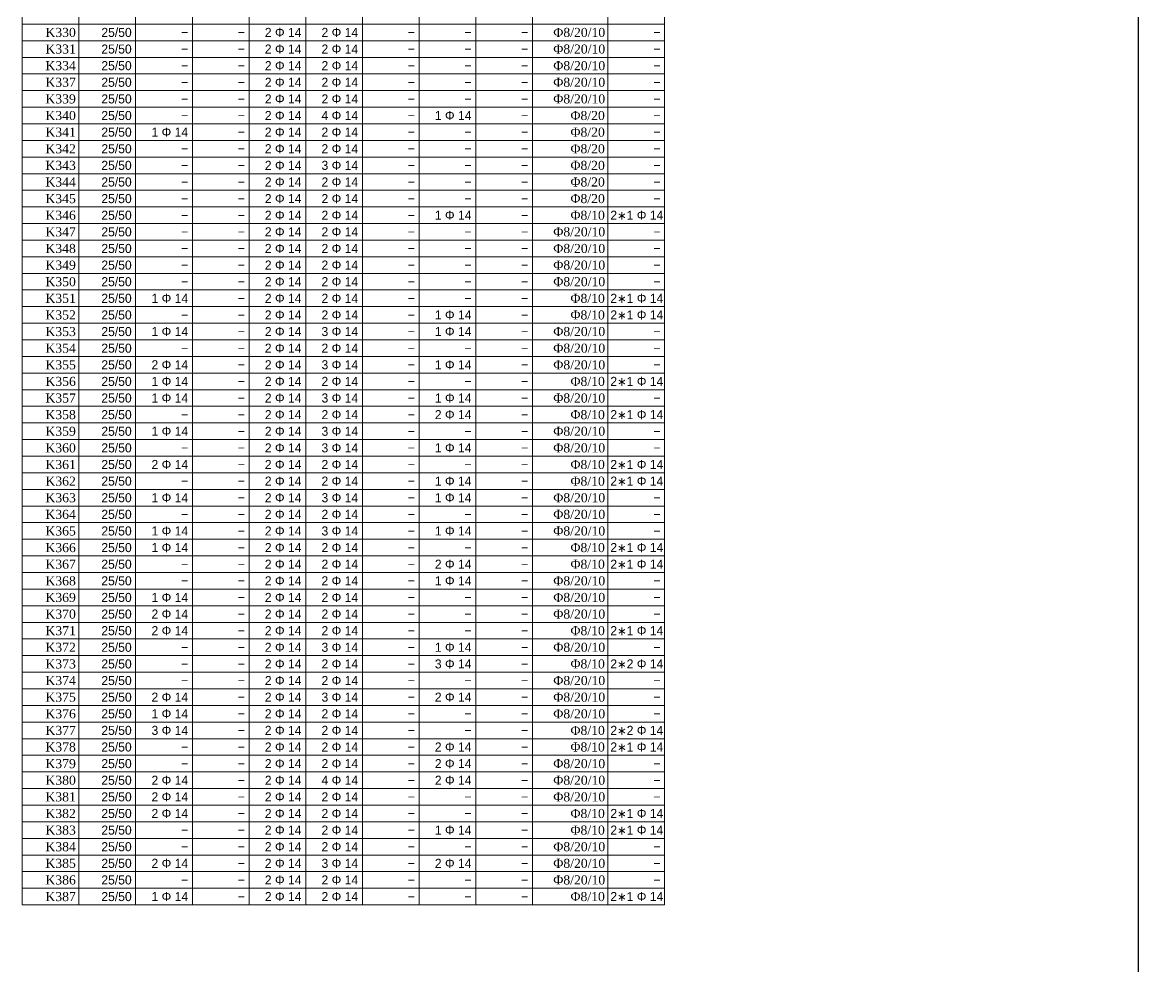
# Model space of a CAD drawing. Header units: millimetres. Extents: x 23801 to 80069, y 9628 to 14137.
# Drawn here: x 78739 to 80069, y 9637 to 10768 of the extents above; entities that cross this region are included whole.
import ezdxf

# ---------------------------------------------------------------- set-up
doc = ezdxf.new("R2010")
doc.units = ezdxf.units.MM
doc.layers.add('Donatı Metraj Tablosu', color=7, linetype='Continuous')
doc.layers.add('Standart', color=7, linetype='Continuous')
doc.styles.add('symbol_1_18', font='symbol.ttf', dxfattribs={"height": 0.2})
doc.styles.add('times new roman_1_18', font='times.ttf', dxfattribs={"height": 0.2})

# ---------------------------------------------------------------- blocks, each defined once
blk = doc.blocks.new('IDE213Entity7592')
at = {"layer": 'Donatı Metraj Tablosu', "color": 1, "linetype": 'Continuous', "lineweight": 5}
for points in [[(28798, 686.4), (28798, 0)], [(28828, 686.4), (28828, 0)], [(28858, 686.4), (28858, 0)], [(28888, 686.4), (28888, 0)], [(28918, 686.4), (28918, 0)], [(28948, 686.4), (28948, 0)], [(28978, 686.4), (28978, 0)], [(29008, 686.4), (29008, 0)], [(29038, 686.4), (29038, 0)], [(29068, 686.4), (29068, 0)], [(29108, 686.4), (29108, 0)], [(29138, 686.4), (29138, 0)], [(28798, 466.4), (29138, 466.4)], [(28798, 457.6), (29138, 457.6)], [(28798, 448.8), (29138, 448.8)], [(28798, 440), (29138, 440)], [(28798, 431.2), (29138, 431.2)], [(28798, 422.4), (29138, 422.4)], [(28798, 413.6), (29138, 413.6)], [(28798, 404.8), (29138, 404.8)], [(28798, 396), (29138, 396)], [(28798, 387.2), (29138, 387.2)], [(28798, 378.4), (29138, 378.4)], [(28798, 369.6), (29138, 369.6)], [(28798, 360.8), (29138, 360.8)], [(28798, 352), (29138, 352)], [(28798, 343.2), (29138, 343.2)], [(28798, 334.4), (29138, 334.4)], [(28798, 325.6), (29138, 325.6)], [(28798, 316.8), (29138, 316.8)], [(28798, 308), (29138, 308)], [(28798, 299.2), (29138, 299.2)], [(28798, 290.4), (29138, 290.4)], [(28798, 281.6), (29138, 281.6)], [(28798, 272.8), (29138, 272.8)], [(28798, 264), (29138, 264)], [(28798, 255.2), (29138, 255.2)], [(28798, 246.4), (29138, 246.4)], [(28798, 237.6), (29138, 237.6)], [(28798, 228.8), (29138, 228.8)], [(28798, 220), (29138, 220)], [(28798, 211.2), (29138, 211.2)], [(28798, 202.4), (29138, 202.4)], [(28798, 193.6), (29138, 193.6)], [(28798, 184.8), (29138, 184.8)], [(28798, 176), (29138, 176)], [(28798, 167.2), (29138, 167.2)], [(28798, 158.4), (29138, 158.4)], [(28798, 149.6), (29138, 149.6)], [(28798, 140.8), (29138, 140.8)], [(28798, 132), (29138, 132)], [(28798, 123.2), (29138, 123.2)], [(28798, 114.4), (29138, 114.4)], [(28798, 105.6), (29138, 105.6)], [(28798, 96.8), (29138, 96.8)], [(28798, 88), (29138, 88)], [(28798, 79.2), (29138, 79.2)], [(28798, 70.4), (29138, 70.4)], [(28798, 61.6), (29138, 61.6)], [(28798, 52.8), (29138, 52.8)], [(28798, 44), (29138, 44)], [(28798, 35.2), (29138, 35.2)], [(28798, 26.4), (29138, 26.4)], [(28798, 17.6), (29138, 17.6)], [(28798, 8.8), (29138, 8.8)], [(28798, 0), (29138, 0)]]:
    blk.add_lwpolyline(points, dxfattribs=at)
for s, style, p in [('K330', 'times new roman_1_18', (28810.22, 459.6)), ('25/50', 'symbol_1_18', (28839.83, 459.6)), ('-', 'symbol_1_18', (28882.1, 459.6)), ('-', 'symbol_1_18', (28912.1, 459.6)), ('2 F 14', 'symbol_1_18', (28926.39, 459.6)), ('2 F 14', 'symbol_1_18', (28956.39, 459.6)), ('-', 'symbol_1_18', (29002.1, 459.6)), ('-', 'symbol_1_18', (29032.1, 459.6)), ('-', 'symbol_1_18', (29062.1, 459.6)), ('Φ8/20/10', 'times new roman_1_18', (29079.11, 459.6)), ('-', 'symbol_1_18', (29132.1, 459.6)), ('K331', 'times new roman_1_18', (28810.22, 450.8)), ('25/50', 'symbol_1_18', (28839.83, 450.8)), ('2 F 14', 'symbol_1_18', (28926.39, 450.8)), ('2 F 14', 'symbol_1_18', (28956.39, 450.8)), ('Φ8/20/10', 'times new roman_1_18', (29079.11, 450.8)), ('-', 'symbol_1_18', (28882.1, 450.8)), ('-', 'symbol_1_18', (28912.1, 450.8)), ('-', 'symbol_1_18', (29002.1, 450.8)), ('-', 'symbol_1_18', (29032.1, 450.8)), ('-', 'symbol_1_18', (29062.1, 450.8)), ('-', 'symbol_1_18', (29132.1, 450.8)), ('K334', 'times new roman_1_18', (28810.22, 442)), ('25/50', 'symbol_1_18', (28839.83, 442)), ('-', 'symbol_1_18', (28882.1, 442)), ('-', 'symbol_1_18', (28912.1, 442)), ('2 F 14', 'symbol_1_18', (28926.39, 442)), ('2 F 14', 'symbol_1_18', (28956.39, 442)), ('-', 'symbol_1_18', (29002.1, 442)), ('-', 'symbol_1_18', (29032.1, 442)), ('-', 'symbol_1_18', (29062.1, 442)), ('Φ8/20/10', 'times new roman_1_18', (29079.11, 442)), ('-', 'symbol_1_18', (29132.1, 442)), ('K337', 'times new roman_1_18', (28810.22, 433.2)), ('25/50', 'symbol_1_18', (28839.83, 433.2)), ('2 F 14', 'symbol_1_18', (28926.39, 433.2)), ('2 F 14', 'symbol_1_18', (28956.39, 433.2)), ('Φ8/20/10', 'times new roman_1_18', (29079.11, 433.2)), ('-', 'symbol_1_18', (28882.1, 433.2)), ('-', 'symbol_1_18', (28912.1, 433.2)), ('-', 'symbol_1_18', (29002.1, 433.2)), ('-', 'symbol_1_18', (29032.1, 433.2)), ('-', 'symbol_1_18', (29062.1, 433.2)), ('-', 'symbol_1_18', (29132.1, 433.2)), ('K339', 'times new roman_1_18', (28810.22, 424.4)), ('25/50', 'symbol_1_18', (28839.83, 424.4)), ('-', 'symbol_1_18', (28882.1, 424.4)), ('-', 'symbol_1_18', (28912.1, 424.4)), ('2 F 14', 'symbol_1_18', (28926.39, 424.4)), ('2 F 14', 'symbol_1_18', (28956.39, 424.4)), ('-', 'symbol_1_18', (29002.1, 424.4)), ('-', 'symbol_1_18', (29032.1, 424.4)), ('-', 'symbol_1_18', (29062.1, 424.4)), ('Φ8/20/10', 'times new roman_1_18', (29079.11, 424.4)), ('-', 'symbol_1_18', (29132.1, 424.4)), ('K340', 'times new roman_1_18', (28810.22, 415.6)), ('25/50', 'symbol_1_18', (28839.83, 415.6)), ('2 F 14', 'symbol_1_18', (28926.39, 415.6)), ('4 F 14', 'symbol_1_18', (28956.39, 415.6)), ('1 F 14', 'symbol_1_18', (29016.39, 415.6)), ('Φ8/20', 'times new roman_1_18', (29088.19, 415.6)), ('-', 'symbol_1_18', (28882.1, 415.6)), ('-', 'symbol_1_18', (28912.1, 415.6)), ('-', 'symbol_1_18', (29002.1, 415.6)), ('-', 'symbol_1_18', (29062.1, 415.6)), ('-', 'symbol_1_18', (29132.1, 415.6)), ('K341', 'times new roman_1_18', (28810.22, 406.8)), ('25/50', 'symbol_1_18', (28839.83, 406.8)), ('1 F 14', 'symbol_1_18', (28866.39, 406.8)), ('-', 'symbol_1_18', (28912.1, 406.8)), ('2 F 14', 'symbol_1_18', (28926.39, 406.8)), ('2 F 14', 'symbol_1_18', (28956.39, 406.8)), ('-', 'symbol_1_18', (29002.1, 406.8)), ('-', 'symbol_1_18', (29032.1, 406.8)), ('-', 'symbol_1_18', (29062.1, 406.8)), ('Φ8/20', 'times new roman_1_18', (29088.19, 406.8)), ('-', 'symbol_1_18', (29132.1, 406.8)), ('K342', 'times new roman_1_18', (28810.22, 398)), ('25/50', 'symbol_1_18', (28839.83, 398)), ('2 F 14', 'symbol_1_18', (28926.39, 398)), ('2 F 14', 'symbol_1_18', (28956.39, 398)), ('Φ8/20', 'times new roman_1_18', (29088.19, 398)), ('-', 'symbol_1_18', (28882.1, 398)), ('-', 'symbol_1_18', (28912.1, 398)), ('-', 'symbol_1_18', (29002.1, 398)), ('-', 'symbol_1_18', (29032.1, 398)), ('-', 'symbol_1_18', (29062.1, 398)), ('-', 'symbol_1_18', (29132.1, 398)), ('K343', 'times new roman_1_18', (28810.22, 389.2)), ('25/50', 'symbol_1_18', (28839.83, 389.2)), ('-', 'symbol_1_18', (28882.1, 389.2)), ('-', 'symbol_1_18', (28912.1, 389.2)), ('2 F 14', 'symbol_1_18', (28926.39, 389.2)), ('3 F 14', 'symbol_1_18', (28956.39, 389.2)), ('-', 'symbol_1_18', (29002.1, 389.2)), ('-', 'symbol_1_18', (29032.1, 389.2)), ('-', 'symbol_1_18', (29062.1, 389.2)), ('Φ8/20', 'times new roman_1_18', (29088.19, 389.2)), ('-', 'symbol_1_18', (29132.1, 389.2)), ('K344', 'times new roman_1_18', (28810.22, 380.4)), ('25/50', 'symbol_1_18', (28839.83, 380.4)), ('2 F 14', 'symbol_1_18', (28926.39, 380.4)), ('2 F 14', 'symbol_1_18', (28956.39, 380.4)), ('Φ8/20', 'times new roman_1_18', (29088.19, 380.4)), ('-', 'symbol_1_18', (28882.1, 380.4)), ('-', 'symbol_1_18', (28912.1, 380.4)), ('-', 'symbol_1_18', (29002.1, 380.4)), ('-', 'symbol_1_18', (29032.1, 380.4)), ('-', 'symbol_1_18', (29062.1, 380.4)), ('-', 'symbol_1_18', (29132.1, 380.4)), ('K345', 'times new roman_1_18', (28810.22, 371.6)), ('25/50', 'symbol_1_18', (28839.83, 371.6)), ('-', 'symbol_1_18', (28882.1, 371.6)), ('-', 'symbol_1_18', (28912.1, 371.6)), ('2 F 14', 'symbol_1_18', (28926.39, 371.6)), ('2 F 14', 'symbol_1_18', (28956.39, 371.6)), ('-', 'symbol_1_18', (29002.1, 371.6)), ('-', 'symbol_1_18', (29032.1, 371.6)), ('-', 'symbol_1_18', (29062.1, 371.6)), ('Φ8/20', 'times new roman_1_18', (29088.19, 371.6)), ('-', 'symbol_1_18', (29132.1, 371.6)), ('K346', 'times new roman_1_18', (28810.22, 362.8)), ('25/50', 'symbol_1_18', (28839.83, 362.8)), ('2 F 14', 'symbol_1_18', (28926.39, 362.8)), ('2 F 14', 'symbol_1_18', (28956.39, 362.8)), ('1 F 14', 'symbol_1_18', (29016.39, 362.8)), ('Φ8/10', 'times new roman_1_18', (29088.19, 362.8)), ('2*1 F 14', 'symbol_1_18', (29109.29, 362.8)), ('-', 'symbol_1_18', (28882.1, 362.8)), ('-', 'symbol_1_18', (28912.1, 362.8)), ('-', 'symbol_1_18', (29002.1, 362.8)), ('-', 'symbol_1_18', (29062.1, 362.8)), ('K347', 'times new roman_1_18', (28810.22, 354)), ('25/50', 'symbol_1_18', (28839.83, 354)), ('-', 'symbol_1_18', (28882.1, 354)), ('-', 'symbol_1_18', (28912.1, 354)), ('2 F 14', 'symbol_1_18', (28926.39, 354)), ('2 F 14', 'symbol_1_18', (28956.39, 354)), ('-', 'symbol_1_18', (29002.1, 354)), ('-', 'symbol_1_18', (29032.1, 354)), ('-', 'symbol_1_18', (29062.1, 354)), ('Φ8/20/10', 'times new roman_1_18', (29079.11, 354)), ('-', 'symbol_1_18', (29132.1, 354)), ('K348', 'times new roman_1_18', (28810.22, 345.2)), ('25/50', 'symbol_1_18', (28839.83, 345.2)), ('2 F 14', 'symbol_1_18', (28926.39, 345.2)), ('2 F 14', 'symbol_1_18', (28956.39, 345.2)), ('Φ8/20/10', 'times new roman_1_18', (29079.11, 345.2)), ('-', 'symbol_1_18', (28882.1, 345.2)), ('-', 'symbol_1_18', (28912.1, 345.2)), ('-', 'symbol_1_18', (29002.1, 345.2)), ('-', 'symbol_1_18', (29032.1, 345.2)), ('-', 'symbol_1_18', (29062.1, 345.2)), ('-', 'symbol_1_18', (29132.1, 345.2)), ('K349', 'times new roman_1_18', (28810.22, 336.4)), ('25/50', 'symbol_1_18', (28839.83, 336.4)), ('-', 'symbol_1_18', (28882.1, 336.4)), ('-', 'symbol_1_18', (28912.1, 336.4)), ('2 F 14', 'symbol_1_18', (28926.39, 336.4)), ('2 F 14', 'symbol_1_18', (28956.39, 336.4)), ('-', 'symbol_1_18', (29002.1, 336.4)), ('-', 'symbol_1_18', (29032.1, 336.4)), ('-', 'symbol_1_18', (29062.1, 336.4)), ('Φ8/20/10', 'times new roman_1_18', (29079.11, 336.4)), ('-', 'symbol_1_18', (29132.1, 336.4)), ('K350', 'times new roman_1_18', (28810.22, 327.6)), ('25/50', 'symbol_1_18', (28839.83, 327.6)), ('2 F 14', 'symbol_1_18', (28926.39, 327.6)), ('2 F 14', 'symbol_1_18', (28956.39, 327.6)), ('Φ8/20/10', 'times new roman_1_18', (29079.11, 327.6)), ('-', 'symbol_1_18', (28882.1, 327.6)), ('-', 'symbol_1_18', (28912.1, 327.6)), ('-', 'symbol_1_18', (29002.1, 327.6)), ('-', 'symbol_1_18', (29032.1, 327.6)), ('-', 'symbol_1_18', (29062.1, 327.6)), ('-', 'symbol_1_18', (29132.1, 327.6)), ('K351', 'times new roman_1_18', (28810.22, 318.8)), ('25/50', 'symbol_1_18', (28839.83, 318.8)), ('1 F 14', 'symbol_1_18', (28866.39, 318.8)), ('-', 'symbol_1_18', (28912.1, 318.8)), ('2 F 14', 'symbol_1_18', (28926.39, 318.8)), ('2 F 14', 'symbol_1_18', (28956.39, 318.8)), ('-', 'symbol_1_18', (29002.1, 318.8)), ('-', 'symbol_1_18', (29032.1, 318.8)), ('-', 'symbol_1_18', (29062.1, 318.8)), ('Φ8/10', 'times new roman_1_18', (29088.19, 318.8)), ('2*1 F 14', 'symbol_1_18', (29109.29, 318.8)), ('K352', 'times new roman_1_18', (28810.22, 310)), ('25/50', 'symbol_1_18', (28839.83, 310)), ('2 F 14', 'symbol_1_18', (28926.39, 310)), ('2 F 14', 'symbol_1_18', (28956.39, 310)), ('1 F 14', 'symbol_1_18', (29016.39, 310)), ('Φ8/10', 'times new roman_1_18', (29088.19, 310)), ('2*1 F 14', 'symbol_1_18', (29109.29, 310)), ('-', 'symbol_1_18', (28882.1, 310)), ('-', 'symbol_1_18', (28912.1, 310)), ('-', 'symbol_1_18', (29002.1, 310)), ('-', 'symbol_1_18', (29062.1, 310)), ('K353', 'times new roman_1_18', (28810.22, 301.2)), ('25/50', 'symbol_1_18', (28839.83, 301.2)), ('1 F 14', 'symbol_1_18', (28866.39, 301.2)), ('-', 'symbol_1_18', (28912.1, 301.2)), ('2 F 14', 'symbol_1_18', (28926.39, 301.2)), ('3 F 14', 'symbol_1_18', (28956.39, 301.2)), ('-', 'symbol_1_18', (29002.1, 301.2)), ('1 F 14', 'symbol_1_18', (29016.39, 301.2)), ('-', 'symbol_1_18', (29062.1, 301.2)), ('Φ8/20/10', 'times new roman_1_18', (29079.11, 301.2)), ('-', 'symbol_1_18', (29132.1, 301.2)), ('K354', 'times new roman_1_18', (28810.22, 292.4)), ('25/50', 'symbol_1_18', (28839.83, 292.4)), ('2 F 14', 'symbol_1_18', (28926.39, 292.4)), ('2 F 14', 'symbol_1_18', (28956.39, 292.4)), ('Φ8/20/10', 'times new roman_1_18', (29079.11, 292.4)), ('-', 'symbol_1_18', (28882.1, 292.4)), ('-', 'symbol_1_18', (28912.1, 292.4)), ('-', 'symbol_1_18', (29002.1, 292.4)), ('-', 'symbol_1_18', (29032.1, 292.4)), ('-', 'symbol_1_18', (29062.1, 292.4)), ('-', 'symbol_1_18', (29132.1, 292.4)), ('K355', 'times new roman_1_18', (28810.22, 283.6)), ('25/50', 'symbol_1_18', (28839.83, 283.6)), ('2 F 14', 'symbol_1_18', (28866.39, 283.6)), ('-', 'symbol_1_18', (28912.1, 283.6)), ('2 F 14', 'symbol_1_18', (28926.39, 283.6)), ('3 F 14', 'symbol_1_18', (28956.39, 283.6)), ('-', 'symbol_1_18', (29002.1, 283.6)), ('1 F 14', 'symbol_1_18', (29016.39, 283.6)), ('-', 'symbol_1_18', (29062.1, 283.6)), ('Φ8/20/10', 'times new roman_1_18', (29079.11, 283.6)), ('-', 'symbol_1_18', (29132.1, 283.6)), ('K356', 'times new roman_1_18', (28810.22, 274.8)), ('25/50', 'symbol_1_18', (28839.83, 274.8)), ('1 F 14', 'symbol_1_18', (28866.39, 274.8)), ('2 F 14', 'symbol_1_18', (28926.39, 274.8)), ('2 F 14', 'symbol_1_18', (28956.39, 274.8)), ('Φ8/10', 'times new roman_1_18', (29088.19, 274.8)), ('2*1 F 14', 'symbol_1_18', (29109.29, 274.8)), ('-', 'symbol_1_18', (28912.1, 274.8)), ('-', 'symbol_1_18', (29002.1, 274.8)), ('-', 'symbol_1_18', (29032.1, 274.8)), ('-', 'symbol_1_18', (29062.1, 274.8)), ('K357', 'times new roman_1_18', (28810.22, 266)), ('25/50', 'symbol_1_18', (28839.83, 266)), ('1 F 14', 'symbol_1_18', (28866.39, 266)), ('-', 'symbol_1_18', (28912.1, 266)), ('2 F 14', 'symbol_1_18', (28926.39, 266)), ('3 F 14', 'symbol_1_18', (28956.39, 266)), ('-', 'symbol_1_18', (29002.1, 266)), ('1 F 14', 'symbol_1_18', (29016.39, 266)), ('-', 'symbol_1_18', (29062.1, 266)), ('Φ8/20/10', 'times new roman_1_18', (29079.11, 266)), ('-', 'symbol_1_18', (29132.1, 266)), ('K358', 'times new roman_1_18', (28810.22, 257.2)), ('25/50', 'symbol_1_18', (28839.83, 257.2)), ('2 F 14', 'symbol_1_18', (28926.39, 257.2)), ('2 F 14', 'symbol_1_18', (28956.39, 257.2)), ('2 F 14', 'symbol_1_18', (29016.39, 257.2)), ('Φ8/10', 'times new roman_1_18', (29088.19, 257.2)), ('2*1 F 14', 'symbol_1_18', (29109.29, 257.2)), ('-', 'symbol_1_18', (28882.1, 257.2)), ('-', 'symbol_1_18', (28912.1, 257.2)), ('-', 'symbol_1_18', (29002.1, 257.2)), ('-', 'symbol_1_18', (29062.1, 257.2)), ('K359', 'times new roman_1_18', (28810.22, 248.4)), ('25/50', 'symbol_1_18', (28839.83, 248.4)), ('1 F 14', 'symbol_1_18', (28866.39, 248.4)), ('-', 'symbol_1_18', (28912.1, 248.4)), ('2 F 14', 'symbol_1_18', (28926.39, 248.4)), ('3 F 14', 'symbol_1_18', (28956.39, 248.4)), ('-', 'symbol_1_18', (29002.1, 248.4)), ('-', 'symbol_1_18', (29032.1, 248.4)), ('-', 'symbol_1_18', (29062.1, 248.4)), ('Φ8/20/10', 'times new roman_1_18', (29079.11, 248.4)), ('-', 'symbol_1_18', (29132.1, 248.4)), ('K360', 'times new roman_1_18', (28810.22, 239.6)), ('25/50', 'symbol_1_18', (28839.83, 239.6)), ('2 F 14', 'symbol_1_18', (28926.39, 239.6)), ('3 F 14', 'symbol_1_18', (28956.39, 239.6)), ('1 F 14', 'symbol_1_18', (29016.39, 239.6)), ('Φ8/20/10', 'times new roman_1_18', (29079.11, 239.6)), ('-', 'symbol_1_18', (28882.1, 239.6)), ('-', 'symbol_1_18', (28912.1, 239.6)), ('-', 'symbol_1_18', (29002.1, 239.6)), ('-', 'symbol_1_18', (29062.1, 239.6)), ('-', 'symbol_1_18', (29132.1, 239.6)), ('K361', 'times new roman_1_18', (28810.22, 230.8)), ('25/50', 'symbol_1_18', (28839.83, 230.8)), ('2 F 14', 'symbol_1_18', (28866.39, 230.8)), ('-', 'symbol_1_18', (28912.1, 230.8)), ('2 F 14', 'symbol_1_18', (28926.39, 230.8)), ('2 F 14', 'symbol_1_18', (28956.39, 230.8)), ('-', 'symbol_1_18', (29002.1, 230.8)), ('-', 'symbol_1_18', (29032.1, 230.8)), ('-', 'symbol_1_18', (29062.1, 230.8)), ('Φ8/10', 'times new roman_1_18', (29088.19, 230.8)), ('2*1 F 14', 'symbol_1_18', (29109.29, 230.8)), ('K362', 'times new roman_1_18', (28810.22, 222)), ('25/50', 'symbol_1_18', (28839.83, 222)), ('2 F 14', 'symbol_1_18', (28926.39, 222)), ('2 F 14', 'symbol_1_18', (28956.39, 222)), ('1 F 14', 'symbol_1_18', (29016.39, 222)), ('Φ8/10', 'times new roman_1_18', (29088.19, 222)), ('2*1 F 14', 'symbol_1_18', (29109.29, 222)), ('-', 'symbol_1_18', (28882.1, 222)), ('-', 'symbol_1_18', (28912.1, 222)), ('-', 'symbol_1_18', (29002.1, 222)), ('-', 'symbol_1_18', (29062.1, 222)), ('K363', 'times new roman_1_18', (28810.22, 213.2)), ('25/50', 'symbol_1_18', (28839.83, 213.2)), ('1 F 14', 'symbol_1_18', (28866.39, 213.2)), ('-', 'symbol_1_18', (28912.1, 213.2)), ('2 F 14', 'symbol_1_18', (28926.39, 213.2)), ('3 F 14', 'symbol_1_18', (28956.39, 213.2)), ('-', 'symbol_1_18', (29002.1, 213.2)), ('1 F 14', 'symbol_1_18', (29016.39, 213.2)), ('-', 'symbol_1_18', (29062.1, 213.2)), ('Φ8/20/10', 'times new roman_1_18', (29079.11, 213.2)), ('-', 'symbol_1_18', (29132.1, 213.2)), ('K364', 'times new roman_1_18', (28810.22, 204.4)), ('25/50', 'symbol_1_18', (28839.83, 204.4)), ('-', 'symbol_1_18', (28882.1, 204.4)), ('-', 'symbol_1_18', (28912.1, 204.4)), ('2 F 14', 'symbol_1_18', (28926.39, 204.4)), ('2 F 14', 'symbol_1_18', (28956.39, 204.4)), ('-', 'symbol_1_18', (29002.1, 204.4)), ('-', 'symbol_1_18', (29032.1, 204.4)), ('-', 'symbol_1_18', (29062.1, 204.4)), ('Φ8/20/10', 'times new roman_1_18', (29079.11, 204.4)), ('-', 'symbol_1_18', (29132.1, 204.4)), ('K365', 'times new roman_1_18', (28810.22, 195.6)), ('25/50', 'symbol_1_18', (28839.83, 195.6)), ('1 F 14', 'symbol_1_18', (28866.39, 195.6)), ('-', 'symbol_1_18', (28912.1, 195.6)), ('2 F 14', 'symbol_1_18', (28926.39, 195.6)), ('3 F 14', 'symbol_1_18', (28956.39, 195.6)), ('-', 'symbol_1_18', (29002.1, 195.6)), ('1 F 14', 'symbol_1_18', (29016.39, 195.6)), ('-', 'symbol_1_18', (29062.1, 195.6)), ('Φ8/20/10', 'times new roman_1_18', (29079.11, 195.6)), ('-', 'symbol_1_18', (29132.1, 195.6)), ('K366', 'times new roman_1_18', (28810.22, 186.8)), ('25/50', 'symbol_1_18', (28839.83, 186.8)), ('1 F 14', 'symbol_1_18', (28866.39, 186.8)), ('-', 'symbol_1_18', (28912.1, 186.8)), ('2 F 14', 'symbol_1_18', (28926.39, 186.8)), ('2 F 14', 'symbol_1_18', (28956.39, 186.8)), ('-', 'symbol_1_18', (29002.1, 186.8)), ('-', 'symbol_1_18', (29032.1, 186.8)), ('-', 'symbol_1_18', (29062.1, 186.8)), ('Φ8/10', 'times new roman_1_18', (29088.19, 186.8)), ('2*1 F 14', 'symbol_1_18', (29109.29, 186.8)), ('K367', 'times new roman_1_18', (28810.22, 178)), ('25/50', 'symbol_1_18', (28839.83, 178)), ('-', 'symbol_1_18', (28882.1, 178)), ('-', 'symbol_1_18', (28912.1, 178)), ('2 F 14', 'symbol_1_18', (28926.39, 178)), ('2 F 14', 'symbol_1_18', (28956.39, 178)), ('-', 'symbol_1_18', (29002.1, 178)), ('2 F 14', 'symbol_1_18', (29016.39, 178)), ('-', 'symbol_1_18', (29062.1, 178)), ('Φ8/10', 'times new roman_1_18', (29088.19, 178)), ('2*1 F 14', 'symbol_1_18', (29109.29, 178)), ('K368', 'times new roman_1_18', (28810.22, 169.2)), ('25/50', 'symbol_1_18', (28839.83, 169.2)), ('-', 'symbol_1_18', (28882.1, 169.2)), ('-', 'symbol_1_18', (28912.1, 169.2)), ('2 F 14', 'symbol_1_18', (28926.39, 169.2)), ('2 F 14', 'symbol_1_18', (28956.39, 169.2)), ('-', 'symbol_1_18', (29002.1, 169.2)), ('1 F 14', 'symbol_1_18', (29016.39, 169.2)), ('-', 'symbol_1_18', (29062.1, 169.2)), ('Φ8/20/10', 'times new roman_1_18', (29079.11, 169.2)), ('-', 'symbol_1_18', (29132.1, 169.2)), ('K369', 'times new roman_1_18', (28810.22, 160.4)), ('25/50', 'symbol_1_18', (28839.83, 160.4)), ('1 F 14', 'symbol_1_18', (28866.39, 160.4)), ('-', 'symbol_1_18', (28912.1, 160.4)), ('2 F 14', 'symbol_1_18', (28926.39, 160.4)), ('2 F 14', 'symbol_1_18', (28956.39, 160.4)), ('-', 'symbol_1_18', (29002.1, 160.4)), ('-', 'symbol_1_18', (29032.1, 160.4)), ('-', 'symbol_1_18', (29062.1, 160.4)), ('Φ8/20/10', 'times new roman_1_18', (29079.11, 160.4)), ('-', 'symbol_1_18', (29132.1, 160.4)), ('K370', 'times new roman_1_18', (28810.22, 151.6)), ('25/50', 'symbol_1_18', (28839.83, 151.6)), ('2 F 14', 'symbol_1_18', (28866.39, 151.6)), ('-', 'symbol_1_18', (28912.1, 151.6)), ('2 F 14', 'symbol_1_18', (28926.39, 151.6)), ('2 F 14', 'symbol_1_18', (28956.39, 151.6)), ('-', 'symbol_1_18', (29002.1, 151.6)), ('-', 'symbol_1_18', (29032.1, 151.6)), ('-', 'symbol_1_18', (29062.1, 151.6)), ('Φ8/20/10', 'times new roman_1_18', (29079.11, 151.6)), ('-', 'symbol_1_18', (29132.1, 151.6)), ('25/50', 'symbol_1_18', (28839.83, 142.8)), ('K371', 'times new roman_1_18', (28810.22, 142.8)), ('2 F 14', 'symbol_1_18', (28866.39, 142.8)), ('-', 'symbol_1_18', (28912.1, 142.8)), ('2 F 14', 'symbol_1_18', (28926.39, 142.8)), ('2 F 14', 'symbol_1_18', (28956.39, 142.8)), ('-', 'symbol_1_18', (29002.1, 142.8)), ('-', 'symbol_1_18', (29032.1, 142.8)), ('-', 'symbol_1_18', (29062.1, 142.8)), ('Φ8/10', 'times new roman_1_18', (29088.19, 142.8)), ('2*1 F 14', 'symbol_1_18', (29109.29, 142.8)), ('K372', 'times new roman_1_18', (28810.22, 134)), ('25/50', 'symbol_1_18', (28839.83, 134)), ('-', 'symbol_1_18', (28882.1, 134)), ('-', 'symbol_1_18', (28912.1, 134)), ('2 F 14', 'symbol_1_18', (28926.39, 134)), ('3 F 14', 'symbol_1_18', (28956.39, 134)), ('-', 'symbol_1_18', (29002.1, 134)), ('1 F 14', 'symbol_1_18', (29016.39, 134)), ('-', 'symbol_1_18', (29062.1, 134)), ('Φ8/20/10', 'times new roman_1_18', (29079.11, 134)), ('-', 'symbol_1_18', (29132.1, 134)), ('K373', 'times new roman_1_18', (28810.22, 125.2)), ('25/50', 'symbol_1_18', (28839.83, 125.2)), ('2 F 14', 'symbol_1_18', (28926.39, 125.2)), ('2 F 14', 'symbol_1_18', (28956.39, 125.2)), ('3 F 14', 'symbol_1_18', (29016.39, 125.2)), ('Φ8/10', 'times new roman_1_18', (29088.19, 125.2)), ('2*2 F 14', 'symbol_1_18', (29109.29, 125.2)), ('-', 'symbol_1_18', (28882.1, 125.2)), ('-', 'symbol_1_18', (28912.1, 125.2)), ('-', 'symbol_1_18', (29002.1, 125.2)), ('-', 'symbol_1_18', (29062.1, 125.2)), ('K374', 'times new roman_1_18', (28810.22, 116.4)), ('25/50', 'symbol_1_18', (28839.83, 116.4)), ('-', 'symbol_1_18', (28882.1, 116.4)), ('-', 'symbol_1_18', (28912.1, 116.4)), ('2 F 14', 'symbol_1_18', (28926.39, 116.4)), ('2 F 14', 'symbol_1_18', (28956.39, 116.4)), ('-', 'symbol_1_18', (29002.1, 116.4)), ('-', 'symbol_1_18', (29032.1, 116.4)), ('-', 'symbol_1_18', (29062.1, 116.4)), ('Φ8/20/10', 'times new roman_1_18', (29079.11, 116.4)), ('-', 'symbol_1_18', (29132.1, 116.4)), ('K375', 'times new roman_1_18', (28810.22, 107.6)), ('25/50', 'symbol_1_18', (28839.83, 107.6)), ('2 F 14', 'symbol_1_18', (28866.39, 107.6)), ('2 F 14', 'symbol_1_18', (28926.39, 107.6)), ('3 F 14', 'symbol_1_18', (28956.39, 107.6)), ('2 F 14', 'symbol_1_18', (29016.39, 107.6)), ('Φ8/20/10', 'times new roman_1_18', (29079.11, 107.6)), ('-', 'symbol_1_18', (28912.1, 107.6)), ('-', 'symbol_1_18', (29002.1, 107.6)), ('-', 'symbol_1_18', (29062.1, 107.6)), ('-', 'symbol_1_18', (29132.1, 107.6)), ('K376', 'times new roman_1_18', (28810.22, 98.8)), ('25/50', 'symbol_1_18', (28839.83, 98.8)), ('1 F 14', 'symbol_1_18', (28866.39, 98.8)), ('-', 'symbol_1_18', (28912.1, 98.8)), ('2 F 14', 'symbol_1_18', (28926.39, 98.8)), ('2 F 14', 'symbol_1_18', (28956.39, 98.8)), ('-', 'symbol_1_18', (29002.1, 98.8)), ('-', 'symbol_1_18', (29032.1, 98.8)), ('-', 'symbol_1_18', (29062.1, 98.8)), ('Φ8/20/10', 'times new roman_1_18', (29079.11, 98.8)), ('-', 'symbol_1_18', (29132.1, 98.8)), ('K377', 'times new roman_1_18', (28810.22, 90)), ('25/50', 'symbol_1_18', (28839.83, 90)), ('3 F 14', 'symbol_1_18', (28866.39, 90)), ('2 F 14', 'symbol_1_18', (28926.39, 90)), ('2 F 14', 'symbol_1_18', (28956.39, 90)), ('Φ8/10', 'times new roman_1_18', (29088.19, 90)), ('2*2 F 14', 'symbol_1_18', (29109.29, 90)), ('-', 'symbol_1_18', (28912.1, 90)), ('-', 'symbol_1_18', (29002.1, 90)), ('-', 'symbol_1_18', (29032.1, 90)), ('-', 'symbol_1_18', (29062.1, 90)), ('K378', 'times new roman_1_18', (28810.22, 81.2)), ('25/50', 'symbol_1_18', (28839.83, 81.2)), ('-', 'symbol_1_18', (28882.1, 81.2)), ('-', 'symbol_1_18', (28912.1, 81.2)), ('2 F 14', 'symbol_1_18', (28926.39, 81.2)), ('2 F 14', 'symbol_1_18', (28956.39, 81.2)), ('-', 'symbol_1_18', (29002.1, 81.2)), ('2 F 14', 'symbol_1_18', (29016.39, 81.2)), ('-', 'symbol_1_18', (29062.1, 81.2)), ('Φ8/10', 'times new roman_1_18', (29088.19, 81.2)), ('2*1 F 14', 'symbol_1_18', (29109.29, 81.2)), ('K379', 'times new roman_1_18', (28810.22, 72.4)), ('25/50', 'symbol_1_18', (28839.83, 72.4)), ('2 F 14', 'symbol_1_18', (28926.39, 72.4)), ('2 F 14', 'symbol_1_18', (28956.39, 72.4)), ('2 F 14', 'symbol_1_18', (29016.39, 72.4)), ('Φ8/20/10', 'times new roman_1_18', (29079.11, 72.4)), ('-', 'symbol_1_18', (28882.1, 72.4)), ('-', 'symbol_1_18', (28912.1, 72.4)), ('-', 'symbol_1_18', (29002.1, 72.4)), ('-', 'symbol_1_18', (29062.1, 72.4)), ('-', 'symbol_1_18', (29132.1, 72.4)), ('K380', 'times new roman_1_18', (28810.22, 63.6)), ('25/50', 'symbol_1_18', (28839.83, 63.6)), ('2 F 14', 'symbol_1_18', (28866.39, 63.6)), ('-', 'symbol_1_18', (28912.1, 63.6)), ('2 F 14', 'symbol_1_18', (28926.39, 63.6)), ('4 F 14', 'symbol_1_18', (28956.39, 63.6)), ('-', 'symbol_1_18', (29002.1, 63.6)), ('2 F 14', 'symbol_1_18', (29016.39, 63.6)), ('-', 'symbol_1_18', (29062.1, 63.6)), ('Φ8/20/10', 'times new roman_1_18', (29079.11, 63.6)), ('-', 'symbol_1_18', (29132.1, 63.6)), ('K381', 'times new roman_1_18', (28810.22, 54.8)), ('25/50', 'symbol_1_18', (28839.83, 54.8)), ('2 F 14', 'symbol_1_18', (28866.39, 54.8)), ('2 F 14', 'symbol_1_18', (28926.39, 54.8)), ('2 F 14', 'symbol_1_18', (28956.39, 54.8)), ('Φ8/20/10', 'times new roman_1_18', (29079.11, 54.8)), ('-', 'symbol_1_18', (28912.1, 54.8)), ('-', 'symbol_1_18', (29002.1, 54.8)), ('-', 'symbol_1_18', (29032.1, 54.8)), ('-', 'symbol_1_18', (29062.1, 54.8)), ('-', 'symbol_1_18', (29132.1, 54.8)), ('K382', 'times new roman_1_18', (28810.22, 46)), ('25/50', 'symbol_1_18', (28839.83, 46)), ('2 F 14', 'symbol_1_18', (28866.39, 46)), ('-', 'symbol_1_18', (28912.1, 46)), ('2 F 14', 'symbol_1_18', (28926.39, 46)), ('2 F 14', 'symbol_1_18', (28956.39, 46)), ('-', 'symbol_1_18', (29002.1, 46)), ('-', 'symbol_1_18', (29032.1, 46)), ('-', 'symbol_1_18', (29062.1, 46)), ('Φ8/10', 'times new roman_1_18', (29088.19, 46)), ('2*1 F 14', 'symbol_1_18', (29109.29, 46)), ('K383', 'times new roman_1_18', (28810.22, 37.2)), ('25/50', 'symbol_1_18', (28839.83, 37.2)), ('2 F 14', 'symbol_1_18', (28926.39, 37.2)), ('2 F 14', 'symbol_1_18', (28956.39, 37.2)), ('1 F 14', 'symbol_1_18', (29016.39, 37.2)), ('Φ8/10', 'times new roman_1_18', (29088.19, 37.2)), ('2*1 F 14', 'symbol_1_18', (29109.29, 37.2)), ('-', 'symbol_1_18', (28882.1, 37.2)), ('-', 'symbol_1_18', (28912.1, 37.2)), ('-', 'symbol_1_18', (29002.1, 37.2)), ('-', 'symbol_1_18', (29062.1, 37.2)), ('K384', 'times new roman_1_18', (28810.22, 28.4)), ('25/50', 'symbol_1_18', (28839.83, 28.4)), ('-', 'symbol_1_18', (28882.1, 28.4)), ('-', 'symbol_1_18', (28912.1, 28.4)), ('2 F 14', 'symbol_1_18', (28926.39, 28.4)), ('2 F 14', 'symbol_1_18', (28956.39, 28.4)), ('-', 'symbol_1_18', (29002.1, 28.4)), ('-', 'symbol_1_18', (29032.1, 28.4)), ('-', 'symbol_1_18', (29062.1, 28.4)), ('Φ8/20/10', 'times new roman_1_18', (29079.11, 28.4)), ('-', 'symbol_1_18', (29132.1, 28.4)), ('K385', 'times new roman_1_18', (28810.22, 19.6)), ('25/50', 'symbol_1_18', (28839.83, 19.6)), ('2 F 14', 'symbol_1_18', (28866.39, 19.6)), ('2 F 14', 'symbol_1_18', (28926.39, 19.6)), ('3 F 14', 'symbol_1_18', (28956.39, 19.6)), ('2 F 14', 'symbol_1_18', (29016.39, 19.6)), ('Φ8/20/10', 'times new roman_1_18', (29079.11, 19.6)), ('-', 'symbol_1_18', (28912.1, 19.6)), ('-', 'symbol_1_18', (29002.1, 19.6)), ('-', 'symbol_1_18', (29062.1, 19.6)), ('-', 'symbol_1_18', (29132.1, 19.6)), ('K386', 'times new roman_1_18', (28810.22, 10.8)), ('25/50', 'symbol_1_18', (28839.83, 10.8)), ('-', 'symbol_1_18', (28882.1, 10.8)), ('-', 'symbol_1_18', (28912.1, 10.8)), ('2 F 14', 'symbol_1_18', (28926.39, 10.8)), ('2 F 14', 'symbol_1_18', (28956.39, 10.8)), ('-', 'symbol_1_18', (29002.1, 10.8)), ('-', 'symbol_1_18', (29032.1, 10.8)), ('-', 'symbol_1_18', (29062.1, 10.8)), ('Φ8/20/10', 'times new roman_1_18', (29079.11, 10.8)), ('-', 'symbol_1_18', (29132.1, 10.8)), ('K387', 'times new roman_1_18', (28810.22, 2)), ('25/50', 'symbol_1_18', (28839.83, 2)), ('1 F 14', 'symbol_1_18', (28866.39, 2)), ('2 F 14', 'symbol_1_18', (28926.39, 2)), ('2 F 14', 'symbol_1_18', (28956.39, 2)), ('Φ8/10', 'times new roman_1_18', (29088.19, 2)), ('2*1 F 14', 'symbol_1_18', (29109.29, 2)), ('-', 'symbol_1_18', (28912.1, 2)), ('-', 'symbol_1_18', (29002.1, 2)), ('-', 'symbol_1_18', (29032.1, 2)), ('-', 'symbol_1_18', (29062.1, 2))]:
    blk.add_text(s, height=4.8, dxfattribs=dict(at, style=style)).set_placement(p)

msp = doc.modelspace()

# ---------------------------------------------------------------- linework, layer by layer
msp.add_line((80068.7, 9637.3), (80068.7, 14137.3))

# ---------------------------------------------------------------- block references
at = {"layer": 'Standart', "xscale": 2.25, "yscale": 2.25, "zscale": 2.25}
msp.add_blockref('IDE213Entity7592', (13943.5, 9716.9), dxfattribs=at)

doc.saveas('drawing.dxf')
